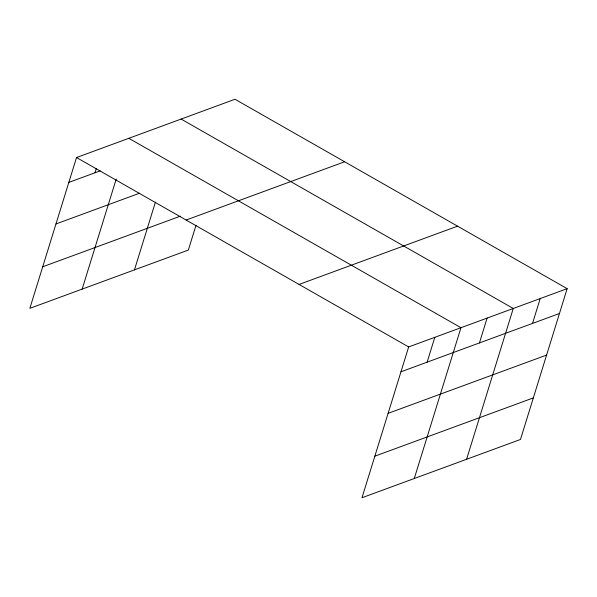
<?xml version="1.0" encoding="UTF-8"?>
<svg xmlns="http://www.w3.org/2000/svg" width="597" height="597" viewBox="0 0 597 597"><rect width="100%" height="100%" fill="white"/><g stroke="black" fill="none" stroke-linecap="round" stroke-linejoin="round"><path stroke-width="0.9" d="M567.15 288.657L408.661 346.939L361.983 497.741L520.472 439.459L567.15 288.657L235.017 99.259L76.528 157.541L29.85 308.343L188.339 250.061L196.003 225.3M94.99 172.779L96.363 168.339M82.147 289.112L116.214 179.078M134.452 269.881L155.436 202.099M427.124 362.17L434.81 337.32M414.281 478.503L460.966 327.701L128.833 138.31M479.421 342.939L487.115 318.089M466.585 459.272L513.263 308.47L181.13 119.079M532.517 323.417L540.21 298.567M68.842 182.391L100.221 170.854M55.969 223.957L139.653 193.182M42.715 266.777L180.346 216.174M186.137 220.039L344.618 161.765M299.06 284.433L457.548 226.159M400.968 371.789L559.456 313.507M388.102 413.348L546.591 355.073M374.849 456.175L533.337 397.893M76.528 157.541L408.661 346.939"/></g></svg>
